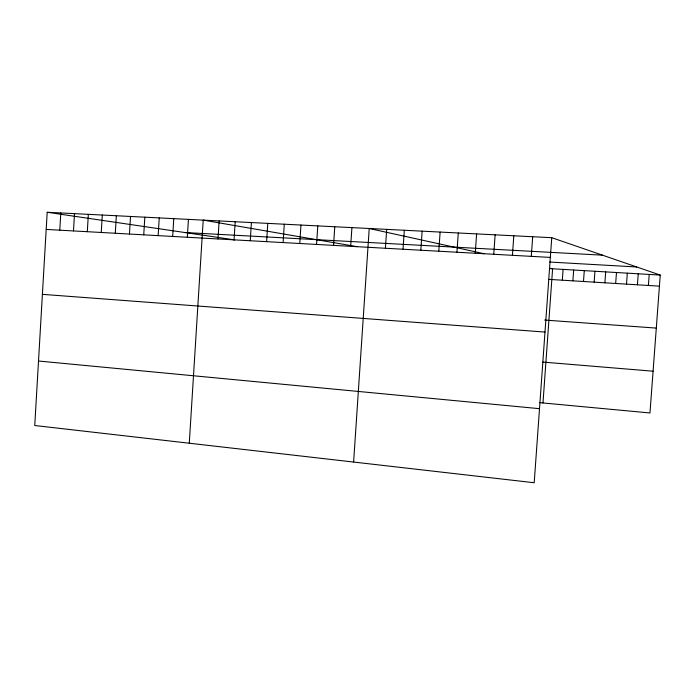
<?xml version="1.0" encoding="UTF-8"?>
<svg xmlns="http://www.w3.org/2000/svg" width="695" height="695" viewBox="0 0 695 695"><rect width="100%" height="100%" fill="white"/><g stroke="black" fill="none" stroke-linecap="round" stroke-linejoin="round"><path stroke-width="1.04" d="M47.191 212.262L34.75 425.514L534.203 482.738L551.752 237.69L47.191 212.262L234.771 239.879M59.779 230.167L60.795 212.948M73.488 230.931L74.513 213.634M87.309 231.696L88.343 214.338M101.244 232.478L102.287 215.042M115.292 233.251L116.343 215.745M129.461 234.041L130.521 216.458M143.743 234.832L144.821 217.179M158.147 235.631L159.233 217.909M172.673 236.439L173.767 218.638M187.32 237.256L188.423 219.377M189.283 443.219L203.209 220.124L357.022 246.664M217.995 238.958L219.125 220.923M234.05 239.853L235.197 221.74M250.252 240.748L251.408 222.556M266.602 241.66L267.775 223.382M283.108 242.572L284.29 224.207M299.762 243.502L300.961 225.05M316.572 244.432L317.789 225.901M333.539 245.378L334.764 226.752M350.671 246.325L351.913 227.621M353.616 462.045L369.219 228.49L484.05 253.727M385.421 248.254L386.689 229.367M403.039 249.236L404.325 230.262M420.831 250.226L422.134 231.157M438.797 251.225L440.117 232.061M456.936 252.233L458.274 232.981M475.258 253.249L476.605 233.902M493.754 254.274L495.118 234.832M512.432 255.317L513.805 235.779M531.293 256.359L532.691 236.726M542.977 402.961L552.603 268.783L550.544 268.331M562.324 280.198L563.098 269.399M572.88 280.849L573.662 270.016M583.487 281.501L584.278 270.642M594.155 282.153L594.946 271.259M604.885 282.813L605.684 271.893M615.674 283.473L616.474 272.518M626.516 284.133L627.324 273.152M637.428 284.802L638.245 273.795M648.392 285.48L649.217 274.438M551.752 237.69L660.25 275.081L649.973 412.969L539.867 402.666M184.722 232.512L602.443 255.161M46.183 229.419L550.344 257.419M549.762 262.041L636.742 266.976M549.467 268.6L660.25 275.081M548.694 279.364L659.425 286.149M544.732 320.074L656.297 328.092M42.395 294.35L544.993 332.071M542.778 362.069L653.083 371.208M38.512 361.026L539.511 408.677"/></g></svg>
